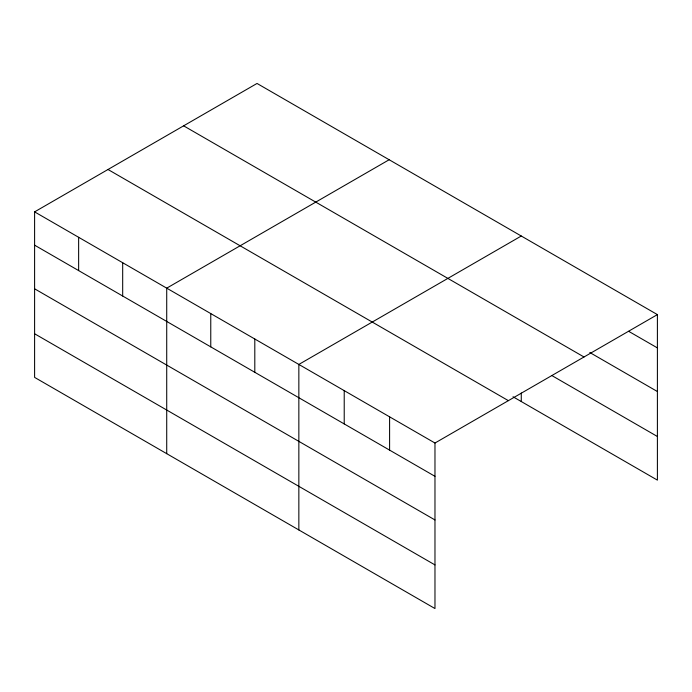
<?xml version="1.0" encoding="UTF-8"?>
<svg xmlns="http://www.w3.org/2000/svg" width="692" height="692" viewBox="0 0 692 692"><rect width="100%" height="100%" fill="white"/><g stroke="black" fill="none" stroke-linecap="round" stroke-linejoin="round"><path stroke-width="1.04" d="M34.6 211.873L434.974 443.027L434.974 608.545L34.6 377.391L34.6 211.873L257.026 83.455L657.4 314.609L657.4 480.127L513.014 396.767M389.155 159.74L166.72 288.157L166.72 453.675M521.275 236.015L298.849 364.433L298.849 529.951M434.974 443.027L657.4 314.609M628.691 331.33L657.4 347.903M589.8 352.505L657.4 391.534M183.631 125.832L583.996 356.986M551.835 375.54L657.4 436.496M108.004 169.497L508.369 400.651M34.6 245.167L434.974 476.321M34.6 288.798L434.974 519.952M34.6 333.76L434.974 564.914M521.275 393.021L521.275 401.533M389.596 416.826L389.596 450.12M344.218 390.634L344.218 423.928M254.803 339.011L254.803 372.305M210.766 313.58L210.766 346.874M122.683 262.726L122.683 296.02M78.637 237.304L78.637 270.598"/></g></svg>
